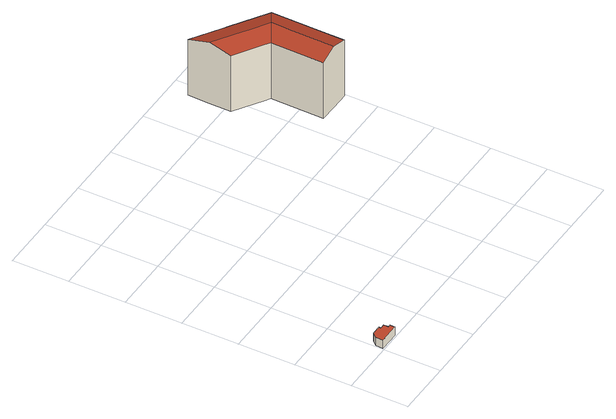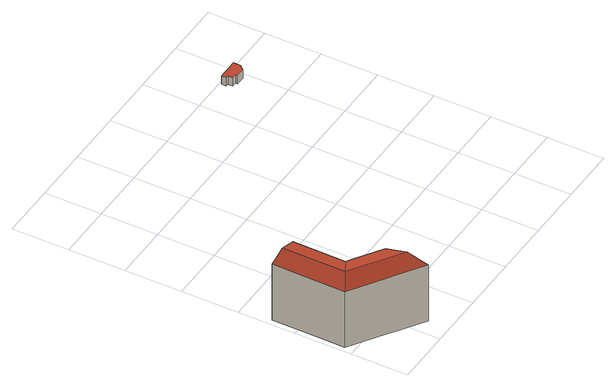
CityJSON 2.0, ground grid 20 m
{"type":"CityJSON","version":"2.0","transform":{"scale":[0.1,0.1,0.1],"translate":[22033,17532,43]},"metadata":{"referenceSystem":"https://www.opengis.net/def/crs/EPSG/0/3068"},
"CityObjects":{
"building1":{"type":"Building","attributes":{"Kachel":"2200018000","LAND":"11","RBEZ":"0","KREIS":"00","GMDE":"007","STR":"02725","HNR":"16","LFD":"003","FOLIE":"011","H_First_Min":47,"H_First_Max":47,"H_Trauf_Min":47,"H_Trauf_Max":47,"TexVersion":1,"EIG_KL_ST":0,"ANZ_LOC":1,"EIG_KL_PV":0,"function":"1721","roofType":"1000","measuredHeight":3.28},"address":[{"locality":"Berlin","thoroughfareNumber":"16","thoroughfareName":"Leberstr."}],"geometry":[{"type":"MultiSurface","lod":"2","boundaries":[[[0,1,2,3]],[[1,4,5,2]],[[4,6,7,5]],[[6,8,9,7]],[[8,10,11,9]],[[10,12,13,11]],[[12,14,15,13]],[[14,16,17,15]],[[16,0,3,17]],[[1,0,16,14,12,10,8,6,4]],[[5,7,9,11,13,15,17,3,2]]],"semantics":{"surfaces":[{"type":"WallSurface"},{"type":"RoofSurface"},{"type":"GroundSurface"}],"values":[0,0,0,0,0,0,0,0,0,1,2]}}]},
"building2":{"type":"Building","attributes":{"description":"Wohngebäude mit Handel u. Dienstleistungen","STRMIT_KOR":1082.4,"AREA_KOR":126.22,"STR_ERTR":16.02,"CO2_EINSP":10,"INVEST":63000,"ILEIST":18,"DENKMAL":0,"Kachel":"2200018000","LAND":"11-11-11","RBEZ":"0-0-0","KREIS":"00-00-00","GMDE":"007-007-007","STR":"01756-02541-02541","HNR":"1-13-12","ADZ":"- -","LFD":"001-001-001","FOLIE":"011","H_First_Min":68.63,"H_First_Max":68.63,"H_Trauf_Min":66.63,"H_Trauf_Max":66.63,"TexVersion":1,"EIG_KL_ST":1,"ANZ_LOC":1,"EIG_KL_PV":3,"GROUND_AREA":558.83,"function":"2121","measuredHeight":24.23,"storeysAboveGround":6},"address":[{"locality":"Berlin","thoroughfareNumber":"1","thoroughfareName":"Gustav-Müller-Str."},{"locality":"Berlin","thoroughfareNumber":"13","thoroughfareName":"Kolonnenstr."},{"locality":"Berlin","thoroughfareNumber":"12","thoroughfareName":"Kolonnenstr."}],"geometry":[{"type":"MultiSurface","lod":"2","boundaries":[[[18,19,20,21,22,23,24,25,26,27,28,29]],[[30,31,22,21]],[[32,33,34,26,25,24]],[[31,35,32,24,23,22]],[[36,37,38,19,18,29]],[[38,39,30,21,20,19]],[[26,34,40,41,36,29,28,27]],[[42,43,39,38,37,36]],[[31,30,39,43,42]],[[33,32,35,31,42,44,45]],[[34,33,45,44,42,36,41,40]]],"semantics":{"surfaces":[{"type":"GroundSurface"},{"type":"WallSurface"},{"type":"RoofSurface"}],"values":[0,1,1,1,1,1,1,2,2,2,2]}}]}
},
"vertices":[
[78,24,40],[78,6,40],[78,6,7],[78,24,7],[4,7,40],[4,7,7],[5,32,40],[5,32,7],[21,49,40],[21,49,7],[52,49,40],[52,49,7],[52,42,40],[52,42,7],[69,42,40],[69,42,7],[69,24,40],[69,24,7],
[988,817,14],[987,711,14],[924,711,14],[861,712,14],[863,899,14],[847,910,14],[748,975,14],[749,1052,14],[750,1129,14],[849,1064,14],[865,1053,14],[990,971,14],[861,712,236],[863,899,236],[748,975,236],[749,1052,256],[750,1129,236],[847,910,236],[990,971,236],[988,817,236],[987,711,236],[924,711,256],[849,1064,236],[865,1053,236],[927,935,256],[926,858,256],[864,976,256],[848,987,256]
]}
